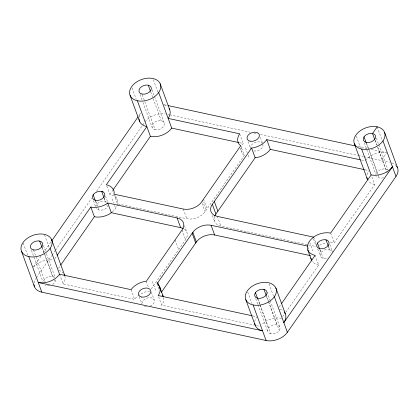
<?xml version="1.0" encoding="UTF-8"?>
<svg xmlns="http://www.w3.org/2000/svg" width="419" height="419" viewBox="0 0 419 419"><rect width="100%" height="100%" fill="white"/><g stroke="black" fill="none" stroke-linecap="round" stroke-linejoin="round"><path stroke-width="0.31" stroke-dasharray="2.1 1.57" d="M117.21 205.54L117.729 202.566A16.142 10.737 -20.1 0 0 109.883 194.474L106.332 184.774M112.25 212.004L115.66 208.526L116.948 206.038M33.604 266.814L41.067 256.098M43.309 252.882L51.149 241.632M138.841 115.78L140.705 113.104M36.406 277.582L51.705 255.627M52.076 255.092L55.062 250.808M55.439 250.269L91.635 198.323M96.485 191.357L142.392 125.485M142.764 124.951L144.628 122.269M54.894 258.591L56.392 256.444M58.445 268.296L60.315 265.609M109.883 194.474L112.486 190.739M151.28 288.895L185.57 239.689A13.832 9.202 -20.1 0 0 183.873 228.884M113.958 194.138L117.503 203.838L186.827 218.744A13.832 9.202 -20.1 0 0 205.069 211.705L244.319 155.376L240.768 145.676M279.185 306.938L280.678 304.786M382.002 159.377L386.658 152.699A16.142 10.737 -20.1 0 0 365.714 160.435M282.731 316.638L284.229 314.486M285.727 312.338L318.655 265.08L315.109 255.381M330.402 242.439A16.142 10.737 -20.1 0 1 334.168 242.816L374.691 184.664L371.585 176.174M149.798 291.022L148.127 291.189A16.142 10.737 -20.1 0 0 139.349 294.829M281.61 318.246L277.844 317.874L273.801 318.283L269.768 319.446A16.142 10.737 -20.1 0 0 261.446 325.034M163.651 104.63L166.846 105.321M357.905 146.498L366.85 148.431M371.323 149.394L386.019 152.558M167.836 114.471L169.114 114.743M169.753 114.885L250.269 132.236M254.103 133.064L257.936 133.886M260.492 134.441L357.617 155.376M358.255 155.512L363.367 156.612M364.006 156.753L389.57 162.263M361.55 160.089L365.368 160.912M239.406 142.701L243.24 143.523A16.142 10.737 -20.1 0 0 243.287 154.621L244.319 155.376M365.101 169.789L368.914 170.612M214.575 216.586A13.832 9.202 -20.1 0 0 220.855 226.077L315.957 246.571M252.95 315.942L256.129 316.623M59.55 274.256L63.101 283.956L134.64 299.376A16.142 10.737 -20.1 0 1 138.872 295.165M158.602 296.72L161.708 305.21L253.956 325.092M256.501 325.642L260.319 326.464M374.691 184.664L371.454 183.527L368.966 181.715L368.285 180.683M279.677 309.112L281.301 309.683L283.291 311.134M377.189 126.831L382.034 140.066M376.356 138.092L378.598 144.225M378.823 144.838L388.025 169.983M375.298 140.355L387.193 172.858M374.958 140.129L376.718 144.937M377.603 147.347L385.553 169.077M366.332 142.418L368.353 147.933M368.573 148.546L378.001 174.304M378.226 174.917L379.347 177.981M366.489 143.544L377.037 172.366M364.31 142.738L375.979 174.629M356.339 136.248L360.523 147.677M330.622 233.116L334.168 242.816M329.774 244.35L332.435 251.625A6.458 4.295 -20.1 0 0 324.777 249.975A6.458 4.295 -20.1 0 0 320.394 256.271A6.458 4.295 -20.1 0 0 328.046 257.921M328.276 245.414L330.942 252.688M328.407 246.466L329.517 249.494M320.205 249.913L323.311 258.403M319.891 249.75L321.001 252.783M313.684 237.149L316.125 243.816M317.728 248.996L320.394 256.271M313.443 238.867L315.884 245.539M309.772 242.543L312.878 251.033M307.923 247.268L309.253 250.902M260.356 137.448L262.352 142.905M248.09 141.491L250.531 148.158M245.466 147.876L247.241 152.726M248.127 155.15L249.017 157.575M239.689 133.823L243.24 143.523M240.166 148.007L241.716 152.249M269.035 283.883L273.659 296.516M267.081 292.101L269.998 300.072M270.224 300.685L279.876 327.056M266.248 294.981L268.495 301.109M268.72 301.727L279.269 330.549M266.631 296.72L268.202 301.01M268.427 301.622L276.954 324.929M257.732 298.265L270.747 333.833A6.458 4.295 -20.1 0 0 280.091 328.166A6.458 4.295 -20.1 0 0 270.716 326.144A6.458 4.295 -20.1 0 0 270.747 333.833M257.669 298.778L259.686 304.299M259.911 304.912L268.438 328.213M255.71 298.59L257.732 304.11M257.957 304.723L267.83 331.701M247.744 292.101L251.924 303.529M217.304 216.377L220.855 226.077M212.381 215.45L214.596 221.51M203.493 199.172L207.044 208.872M202.508 200.586L206.059 210.286M201.963 203.215L205.069 211.705M153.344 79.694L157.968 92.327M152.066 89.75L154.312 95.883M154.538 96.496L164.185 122.867M150.72 91.913L152.961 98.046M153.186 98.659L161.268 120.735M142.271 94.689L155.061 129.639A6.458 4.295 -20.1 0 0 164.405 123.972A6.458 4.295 -20.1 0 0 155.025 121.95A6.458 4.295 -20.1 0 0 155.061 129.639M183.276 209.044L186.827 218.744M140.025 94.395L142.041 99.916M142.942 102.367L152.139 127.512M184.433 225.537L186.874 232.21M132.053 87.906L136.238 99.334M182.019 229.989L185.57 239.689M175.126 239.883L178.677 249.583M157.078 283.658L159.299 289.718M152.38 281.458L155.931 291.158M151.311 292.085L154.197 299.967M115.628 195.553L117.184 199.795M146.252 281.322L148.467 287.387M112.114 198.821L113.664 203.068M114.555 205.493L115.66 208.526M105.488 196.008L107.704 202.068M104.211 197.679L106.651 204.346M106.876 204.954L107.542 206.771A6.458 4.295 -20.1 0 1 101.33 210.165A6.458 4.295 -20.1 0 1 96.103 207.929M104.122 198.124L105.232 201.151M139.27 296.731L141.931 304.011M131.089 289.676L134.64 299.376M95.694 200.963L99.025 210.06M95.605 201.408L96.71 204.441M93.442 200.654L95.438 206.111M44.529 234.939L49.149 247.571M43.471 245.597L45.488 251.117M46.389 253.574L54.915 276.875M41.963 246.634L43.985 252.154M44.88 254.611L53.632 278.525M53.857 279.138L54.978 282.202M42.12 247.76L43.916 252.667M44.142 253.28L52.668 276.582M33.447 249.923L35.694 256.056M35.914 256.669L45.116 281.809M31.425 250.248L42.869 281.521M23.234 243.156L27.638 255.187M383.553 177.693A6.458 4.295 -20.1 0 1 376.43 175.854M376.419 173.555A6.458 4.295 -20.1 0 1 381.615 169.286A6.458 4.295 -20.1 0 1 387.842 170.255M144.979 121.793A16.142 10.737 -20.1 0 1 165.327 113.942M254.783 321.546A16.142 10.737 -20.1 0 1 256.768 316.764M139.092 117.351A16.142 10.737 -20.1 0 1 140.758 113.057M164.604 105.033A16.142 10.737 -20.1 0 1 167.673 106.897M367.034 174.796A16.142 10.737 -20.1 0 1 368.594 171.099M391.906 162.876A16.142 10.737 -20.1 0 1 395.934 165.348M55.806 279.819A6.458 4.295 -20.1 0 1 52.705 284.276M49.583 285.475A6.458 4.295 -20.1 0 1 45.168 285.035M43.534 281.06A6.458 4.295 -20.1 0 1 48.73 276.791A6.458 4.295 -20.1 0 1 54.957 277.766M141.936 303.508A6.458 4.295 -20.1 0 1 147.608 297.972A6.458 4.295 -20.1 0 1 154.318 300.323A6.458 4.295 -20.1 0 1 149.808 306.263M146.577 306.897A6.458 4.295 -20.1 0 1 143.775 306.289M262.797 144.12A6.458 4.295 -20.1 0 1 260.587 149.222A6.458 4.295 -20.1 0 1 253.668 150.892M250.751 148.766A6.458 4.295 -20.1 0 1 254.364 142.806A6.458 4.295 -20.1 0 1 262.168 143.167M163.572 297.553A16.142 10.737 -20.1 0 1 161.708 305.21M64.814 275.754A16.142 10.737 -20.1 0 1 63.101 283.956M34.044 282.904A16.142 10.737 -20.1 0 1 35.709 278.604M59.021 270.381A16.142 10.737 -20.1 0 1 63.049 272.853M318.655 265.08A16.142 10.737 -20.1 0 1 312.181 261.241M319.597 245.267A16.142 10.737 -20.1 0 1 326.364 242.847M33.609 266.992A16.142 10.737 -20.1 0 1 53.176 260.089M95.888 206.824A6.458 4.295 -20.1 0 1 100.492 201.633A6.458 4.295 -20.1 0 1 107.521 202.335"/><path stroke-width="0.63" d="M51.893 240.558L138.097 116.854M57.141 255.37L90.818 207.038A16.142 10.737 -20.1 0 0 106.421 204.001L107.756 203.006L177.069 217.943A13.832 9.202 -20.1 0 1 182.019 229.989L146.252 281.322L144.576 281.489A16.142 10.737 -20.1 0 0 131.089 289.676L59.55 274.256A16.142 10.737 -20.1 0 1 38.26 282.469L262.545 330.811A16.142 10.737 -20.1 0 1 254.726 323.295M60.692 265.07L94.369 216.738A16.142 10.737 -20.1 0 0 109.972 213.7L111.307 212.705L180.62 227.648A13.832 9.202 -20.1 0 1 183.396 228.617M112.858 190.205L150.405 136.322A16.142 10.737 -20.1 0 0 171.696 128.104L238.767 142.56M307.478 246.053L211.097 225.281A13.832 9.202 -20.1 0 0 192.85 232.32L157.078 283.658L158.11 284.407A16.142 10.737 -20.1 0 1 158.157 295.51L252.317 315.8M214.769 216.073A13.832 9.202 -20.1 0 1 215.9 214.03L212.349 204.331L251.599 148.012L253.27 147.839A16.142 10.737 -20.1 0 0 266.756 139.658L360.277 159.817M161.346 292.326L196.396 242.02A13.832 9.202 -20.1 0 1 214.648 234.98L310.39 255.616M215.9 214.03L255.145 157.712L256.821 157.539A16.142 10.737 -20.1 0 0 270.307 149.358L364.462 169.653M377.189 126.831L372.538 133.509L374.738 139.527M281.427 303.712L315.109 255.381A16.142 10.737 -20.1 0 1 307.263 247.289C307.504 242.433 311.123 238.641 315.02 236.154A16.142 10.737 -20.1 0 1 330.622 233.116L371.145 174.964L361.676 149.096L358.439 147.959L355.951 146.147L354.38 143.769A16.142 10.737 -20.1 0 1 365.347 128.031A16.142 10.737 -20.1 0 1 384.49 132.153L397.505 167.72M33.991 284.648A16.142 10.737 -20.1 0 0 41.811 292.169L266.096 340.511A16.142 10.737 -20.1 0 0 287.387 332.298L395.986 176.446A16.142 10.737 -20.1 0 0 396.678 166.238M361.676 149.096L365.447 149.473L369.485 149.064L373.518 147.897A16.142 10.737 -20.1 0 0 384.49 132.153M371.145 174.964L374.911 175.336L378.949 174.927L382.987 173.765A16.142 10.737 -20.1 0 0 392.435 166.746L283.836 322.599A16.142 10.737 -20.1 0 0 285.36 313.873L275.891 288.005C272.319 281.201 263.017 281.516 256.753 283.878A16.142 10.737 -20.1 0 0 245.78 299.622L255.25 325.49M168.124 105.593L355.349 145.948M103.079 191.755L101.681 191.452L103.896 197.517M313.684 237.149L217.304 216.377A13.832 9.202 -20.1 0 1 212.349 204.331M284.171 312.076L285.36 313.873M382.971 140.878L395.986 176.446M364.022 136.798L366.264 142.926M354.38 143.769L367.395 179.337A16.142 10.737 -20.1 0 1 366.939 177.714M325.966 239.794L328.187 245.859M317.45 243.083L319.671 249.143M307.808 250.059L311.359 259.759M266.756 139.658L270.307 149.358M251.599 148.012L255.145 157.712M274.372 296.731L287.387 332.298M263.939 289.361L266.185 295.489M255.422 292.645L257.669 298.778M253.081 304.943L266.096 340.511M214.324 201.502L217.87 211.207M160.205 83.81L169.669 109.678M211.097 225.281L214.648 234.98M158.681 92.536L171.696 128.104M148.253 85.167L150.494 91.3M192.85 232.32L196.396 242.02M192.159 233.31L195.71 243.01M137.39 100.754A16.142 10.737 -20.1 0 0 160.749 86.581A16.142 10.737 -20.1 0 0 137.306 81.527A16.142 10.737 -20.1 0 0 137.39 100.754L150.405 136.322M177.069 217.943L180.62 227.648M130.094 95.427L139.558 121.295M159.681 286.785L163.232 296.484A16.142 10.737 -20.1 0 0 162.404 294.997M157.795 282.626L160.901 291.116M107.756 203.006L111.307 212.705M93.165 194.741L95.16 200.193M90.818 207.038L94.369 216.738M51.605 239.663L64.62 275.231A16.142 10.737 -20.1 0 0 64.112 274.225M50.086 248.388L59.55 274.256M39.653 241.019L41.895 247.147M28.791 256.601A16.142 10.737 -20.1 0 0 52.15 242.428A16.142 10.737 -20.1 0 0 28.707 237.379A16.142 10.737 -20.1 0 0 28.791 256.601L41.811 292.169M21.495 251.28L34.51 286.847M169.161 108.673A16.142 10.737 -20.1 0 1 168.15 118.404L239.689 133.823A16.142 10.737 -20.1 0 0 239.736 144.922L240.768 145.676L201.518 202.005A13.832 9.202 -20.1 0 1 183.276 209.044L113.958 194.138L114.178 192.866A16.142 10.737 -20.1 0 0 106.332 184.774L146.854 126.622A16.142 10.737 -20.1 0 1 139.04 119.101M275.891 288.005A16.142 10.737 -20.1 0 1 264.923 303.749A16.142 10.737 -20.1 0 1 245.78 299.622M311.867 260.765A16.142 10.737 -20.1 0 1 310.903 258.13M366.332 142.418A6.458 4.295 -20.1 0 0 375.675 136.746A6.458 4.295 -20.1 0 0 366.295 134.724A6.458 4.295 -20.1 0 0 366.332 142.418M257.732 298.265A6.458 4.295 -20.1 0 0 267.076 292.598A6.458 4.295 -20.1 0 0 257.701 290.577A6.458 4.295 -20.1 0 0 257.732 298.265M142.046 94.071A6.458 4.295 -20.1 0 0 151.39 88.404A6.458 4.295 -20.1 0 0 142.01 86.382A6.458 4.295 -20.1 0 0 142.046 94.071M141.522 297.045A6.458 4.295 -20.1 0 0 150.866 291.373A6.458 4.295 -20.1 0 0 141.486 289.356A6.458 4.295 -20.1 0 0 141.522 297.045M250.122 141.193A6.458 4.295 -20.1 0 0 259.461 135.526A6.458 4.295 -20.1 0 0 250.085 133.504A6.458 4.295 -20.1 0 0 250.122 141.193M319.76 248.703A6.458 4.295 -20.1 0 0 329.104 243.03A6.458 4.295 -20.1 0 0 319.728 241.014A6.458 4.295 -20.1 0 0 319.76 248.703M95.474 200.361A6.458 4.295 -20.1 0 0 104.818 194.688A6.458 4.295 -20.1 0 0 95.438 192.667A6.458 4.295 -20.1 0 0 95.474 200.361M33.447 249.923A6.458 4.295 -20.1 0 0 42.79 244.256A6.458 4.295 -20.1 0 0 33.415 242.234A6.458 4.295 -20.1 0 0 33.447 249.923"/></g></svg>
